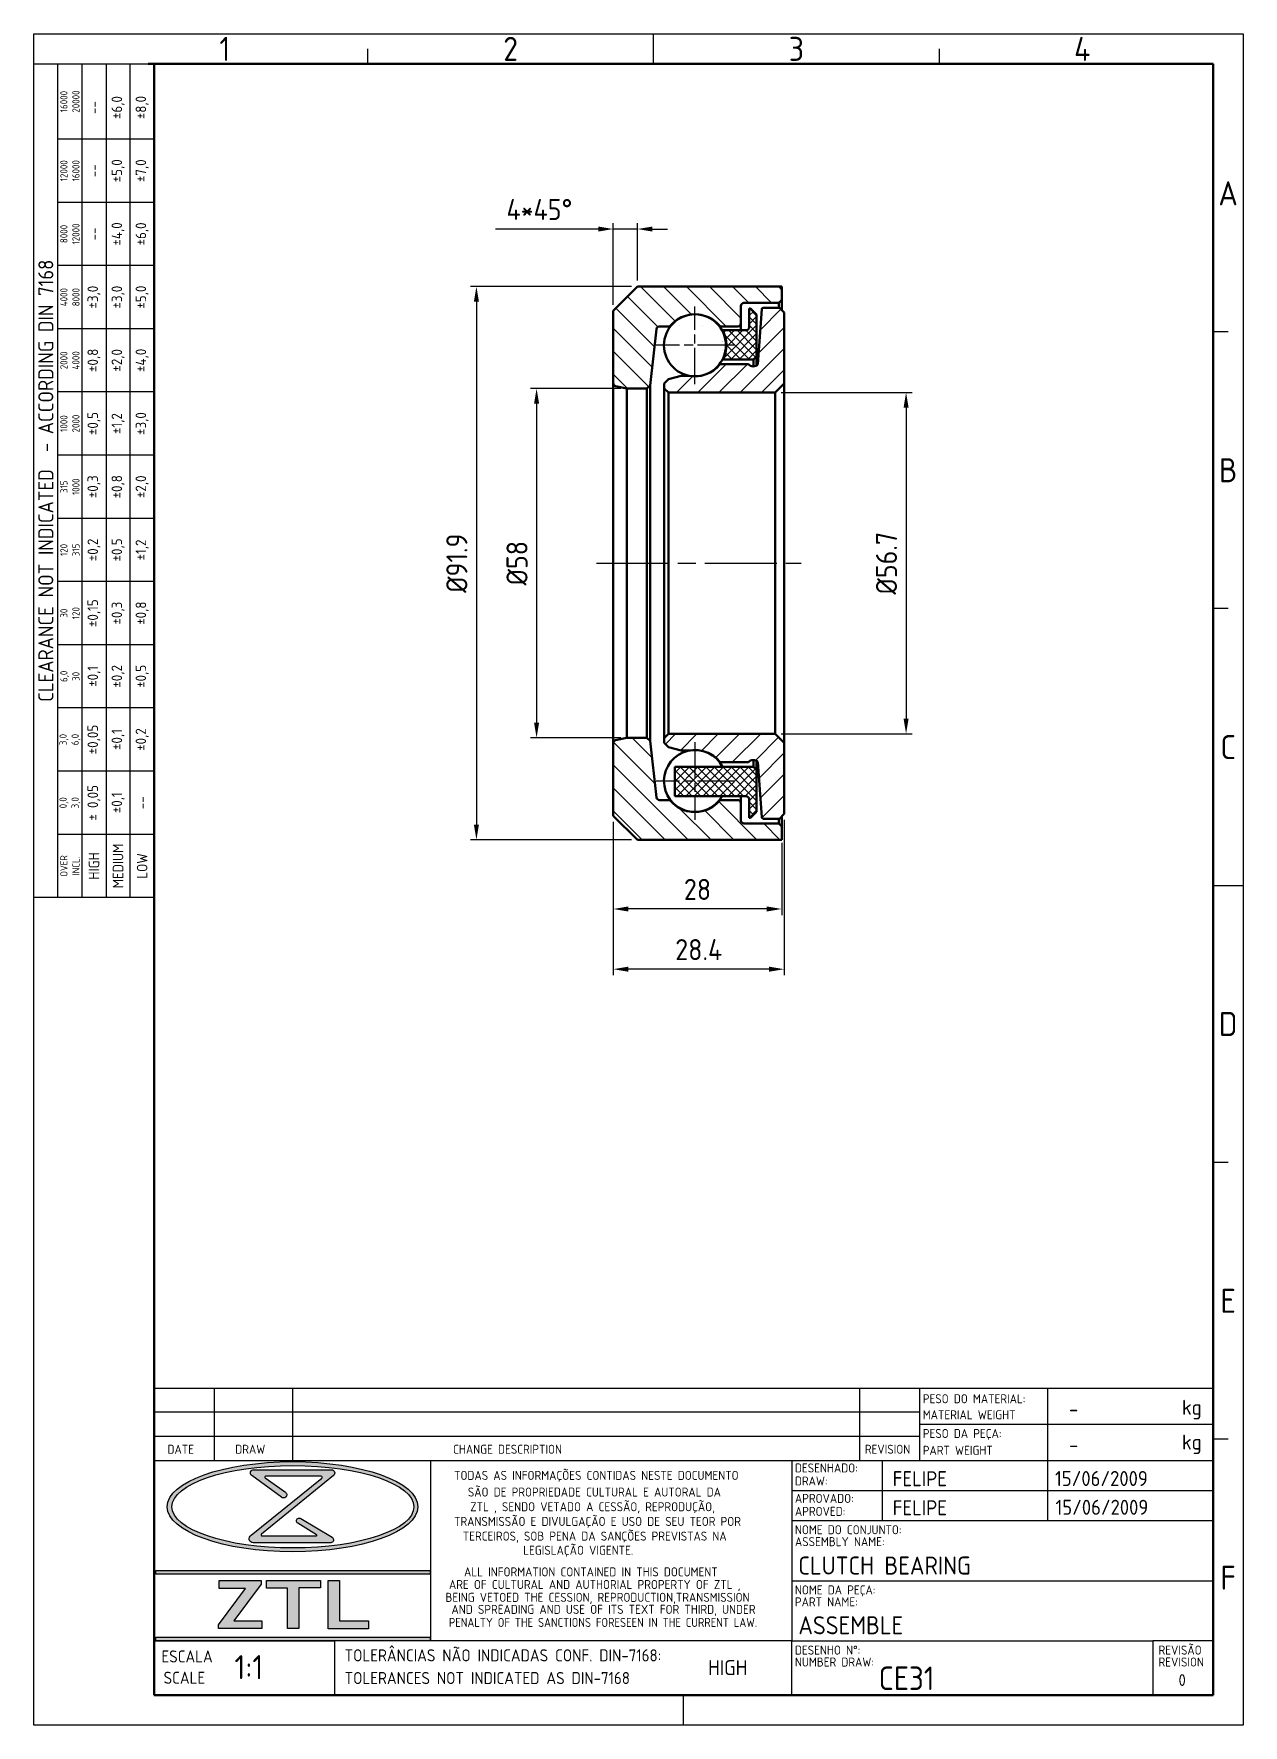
# Model space of a CAD drawing. Extents: x 0 to 201, y 0 to 281.
import ezdxf
from ezdxf.enums import TextEntityAlignment as Align

# ---------------------------------------------------------------- set-up
doc = ezdxf.new("R2010")
doc.units = 0
for name, pattern in [('AM_ISO02W050', [7.5, 6, -1.5]), ('AM_ISO08W050', [18, 12, -1.5, 3, -1.5]), ('AM_ISO08W050x2', [9, 6, -0.75, 1.5, -0.75])]:
    doc.linetypes.add(name, pattern=pattern)
doc.layers.get('Defpoints').update_dxf_attribs({"linetype": 'CONTINUOUS'})
for name, color, linetype, lineweight in [('AM_0', 7, 'CONTINUOUS', 50), ('AM_3', 6, 'AM_ISO02W050', 25), ('AM_5', 3, 'CONTINUOUS', 25), ('AM_7', 4, 'AM_ISO08W050', 25), ('AM_8', 1, 'CONTINUOUS', 25), ('AM_BOR', 7, 'CONTINUOUS', 50)]:
    doc.layers.add(name, color=color, linetype=linetype, lineweight=lineweight)
doc.styles.add('ACISOTS', font='isocp.shx', dxfattribs={"height": 1})
doc.styles.get("Standard").update_dxf_attribs({"font": 'ISOCP.SHX'})
doc.dimstyles.new('AM_ISO', dxfattribs={"dimtxt": 3.5, "dimasz": 2.5, "dimexe": 1, "dimexo": 1, "dimgap": 1.5, "dimtad": 1, "dimdsep": 46, "dimtxsty": 'Standard', "dimcen": 0, "dimclrd": 256, "dimclre": 256, "dimclrt": 2, "dimadec": 0, "dimazin": 2, "dimtp": 0.1, "dimtm": 0.1, "dimtfac": 0.71, "dimtdec": 3, "dimtmove": 0, "dimatfit": 3, "dimfxl": 0, "dimlwd": -1, "dimlwe": -1, "dimarcsym": 0})
pattern_1 = [(45, (0.7092, 19.8427), (-0.7071068, 0.7071068), []), (135, (0.7092, 19.8427), (-0.7071068, -0.7071068), [])]
pattern_2 = [(45, (0.7092, 19.8427), (-1.767767, 1.767767), [])]
pattern_3 = [(135, (0, 0), (-1.909188, -1.909188), [])]

# ---------------------------------------------------------------- blocks, each defined once
blk = doc.blocks.new('A4 ZTL')
at = {"layer": 'AM_0'}
for p, q in [((196, 276), (19, 276)), ((20, 276), (20, 5)), ((196, 5), (196, 276)), ((20, 5), (196, 5))]:
    blk.add_line(p, q, dxfattribs=at)
at = {"layer": 'AM_BOR', "color": 135, "lineweight": 25}
for p, q in [((0, 0), (0, 281)), ((0, 281), (201, 281)), ((55.5, 276), (55.5, 278.5)), ((103, 276), (103, 281)), ((150.5, 276), (150.5, 278.5)), ((201, 281), (201, 0)), ((4, 137.5), (4, 276)), ((8, 276), (8, 137.5)), ((12, 276), (12, 137.5)), ((16, 137.5), (16, 276)), ((20, 263.5), (4, 263.5)), ((20, 253), (4, 253)), ((20, 242.5), (4, 242.5)), ((20, 232), (4, 232)), ((198.5, 231.5), (196, 231.5)), ((20, 221.5), (4, 221.5)), ((20, 211), (4, 211)), ((20, 200.5), (4, 200.5)), ((20, 190), (4, 190)), ((198.5, 185.5), (196, 185.5)), ((20, 179.5), (4, 179.5)), ((20, 169), (4, 169)), ((20, 158.5), (4, 158.5)), ((20, 148), (4, 148)), ((196, 139.5), (201, 139.5)), ((198.5, 93.5), (196, 93.5)), ((198.5, 47.5), (196, 47.5)), ((108, 0), (108, 5)), ((201, 0), (0, 0))]:
    blk.add_line(p, q, dxfattribs=at)
blk.add_lwpolyline([(20, 276), (20, 137.5), (0, 137.5), (0, 276)], close=True, dxfattribs=at)
at = {"layer": 'AM_BOR', "color": 135, "lineweight": 25, "style": 'ACISOTS'}
for s, p in [('1', (31.75, 278.5)), ('2', (79.25, 278.5)), ('3', (126.75, 278.5)), ('4', (174.25, 278.5)), ('A', (198.5, 254.5)), ('B', (198.5, 208.5)), ('C', (198.5, 162.5)), ('D', (198.5, 116.5)), ('E', (198.5, 70.5)), ('F', (198.5, 24.5))]:
    blk.add_text(s, height=4, dxfattribs=at).set_placement(p, align=Align.MIDDLE)
at = {"layer": 'AM_BOR', "color": 135, "lineweight": 25, "attachment_point": 5, "rotation": 90}
for s, insert, char_height, width in [('16000\\P20000', (6, 269.75), 1.2, 12.5), ('±6,0', (14, 268.75), 1.75, 10.5), ('±8,0', (18, 268.75), 1.75, 10.5), ('--', (10, 268.75), 1.75, 10.5), ('12000\\P16000', (6, 258.25), 1.2, 10.5), ('--', (10, 258.25), 1.75, 10.5), ('±5,0', (14, 258.25), 1.75, 10.5), ('±7,0', (18, 258.25), 1.75, 10.5), ('8000\\P12000', (6, 247.75), 1.2, 10.5), ('--', (10, 247.75), 1.75, 10.5), ('±4,0', (14, 247.75), 1.75, 10.5), ('±6,0', (18, 247.75), 1.75, 10.5), ('{\\Fisocp.shx|c0;CLEARANCE NOT INDICATED  - ACCORDING DIN 7168}', (2, 206.75), 2.5, 138.5), ('±3,0', (10, 237.25), 1.75, 10.5), ('±3,0', (14, 237.25), 1.75, 10.5), ('±5,0', (18, 237.25), 1.75, 10.5), ('4000\\P8000', (6, 237.25), 1.2, 10.5), ('2000\\P4000', (6, 226.75), 1.2, 10.5), ('±0,8', (10, 226.75), 1.75, 10.5), ('±2,0', (14, 226.75), 1.75, 10.5), ('±4,0', (18, 226.75), 1.75, 10.5), ('1000\\P2000', (6, 216.25), 1.2, 10.5), ('±0,5', (10, 216.25), 1.75, 10.5), ('±1,2', (14, 216.25), 1.75, 10.5), ('±3,0', (18, 216.25), 1.75, 10.5), ('315\\P1000', (6, 205.75), 1.2, 10.5), ('±0,3', (10, 205.75), 1.75, 10.5), ('±0,8', (14, 205.75), 1.75, 10.5), ('±2,0', (18, 205.75), 1.75, 10.5), ('±0,2', (10, 195.25), 1.75, 10.5), ('±0,5', (14, 195.25), 1.75, 10.5), ('±1,2', (18, 195.25), 1.75, 10.5), ('120\\P315', (6, 195.25), 1.2, 10.5), ('30\\P120', (6, 184.75), 1.2, 10.5), ('±0,15', (10, 184.75), 1.75, 10.5), ('±0,3', (14, 184.75), 1.75, 10.5), ('±0,8', (18, 184.75), 1.75, 10.5), ('6,0\\P30', (6, 174.25), 1.2, 10.5), ('±0,1', (10, 174.25), 1.75, 10.5), ('±0,2', (14, 174.25), 1.75, 10.5), ('±0,5', (18, 174.25), 1.75, 10.5), ('±0,05', (10, 163.75), 1.75, 10.5), ('3,0\\P6,0', (6, 163.75), 1.2, 10.5), ('±0,1', (14, 163.75), 1.75, 10.5), ('±0,2', (18, 163.75), 1.75, 10.5), ('± 0,05', (10, 153.25), 1.75, 10.5), ('\\pt4.79529;±0,1', (14, 153.25), 1.75, 10.5), ('0,0\\P3,0', (6, 153.25), 1.2, 10.5), ('--', (18, 153.25), 1.75, 10.5), ('MEDIUM', (14, 142.75), 1.75, 10.5), ('{\\Fisocp.shx|c0;OVER\\PINCL.}', (6, 142.75), 1.2, 10.5), ('HIGH', (10, 142.75), 1.75, 10.5), ('LOW', (18, 142.75), 1.75, 10.5)]:
    blk.add_mtext(s, dxfattribs=dict(at, insert=insert, char_height=char_height, width=width))
blk = doc.blocks.new('LEGENDAZTL-1')
at = {"layer": 'AM_8'}
h = blk.add_hatch(color=135, dxfattribs=at)
edge = h.paths.add_edge_path()
edge.add_ellipse((23.01, 31.29), major_axis=(20.82, 0), ratio=0.359907, start_angle=191.4592, end_angle=452.8175)
edge.add_ellipse((23.01, 31.29), major_axis=(20.82, 0), ratio=0.359907, start_angle=92.8175, end_angle=191.4592)
edge = h.paths.add_edge_path(flags=16)
edge.add_ellipse((23.07, 31.29), major_axis=(20.11, 0), ratio=0.340664, start_angle=93.067, end_angle=371.4592)
edge.add_ellipse((23.07, 31.29), major_axis=(20.11, 0), ratio=0.340664, start_angle=11.4592, end_angle=93.067)
h = blk.add_hatch(color=135, dxfattribs=at)
edge = h.paths.add_edge_path()
edge.add_line((27.86, 36.04), (16.14, 26.55))
edge.add_arc((16.46, 25.96), 0.662, 118.1409, 270)
edge.add_line((16.46, 25.3), (29.34, 25.3))
edge.add_arc((29.33, 25.79), 0.488, 271.9685, 418.9108)
edge.add_line((29.58, 26.21), (24.36, 29.35))
edge.add_arc((24.11, 28.95), 0.475, 58.6682, 238.8052)
edge.add_line((23.87, 28.54), (26.98, 26.65))
edge.add_arc((26.92, 26.56), 0.12, -90, 54.6545, ccw=False)
edge.add_line((26.92, 26.44), (17.93, 26.44))
edge.add_arc((17.96, 26.6), 0.167, 129.2364, 260.8226, ccw=False)
edge.add_line((17.86, 26.73), (29.79, 36.47))
edge.add_arc((29.47, 36.9), 0.529, 306.0702, 450)
edge.add_line((29.47, 37.43), (16.54, 37.43))
edge.add_arc((16.52, 36.92), 0.513, 87.7272, 233.7471)
edge.add_line((16.21, 36.5), (21.18, 32.86))
edge.add_arc((21.5, 33.28), 0.527, 232.4714, 414.7334)
edge.add_line((21.81, 33.71), (18.46, 36.07))
edge.add_arc((18.53, 36.2), 0.144, 90, 242.5235, ccw=False)
edge.add_line((18.53, 36.35), (27.78, 36.35))
edge.add_arc((27.75, 36.17), 0.176, -50.9964, 80.7655, ccw=False)
for points in [[(0.28, 20.1), (45.87, 20.1), (45.87, 20.7), (0.28, 20.7)], [(10.71, 11.65), (10.71, 11.05), (17.9, 11.05), (17.9, 12.32), (13.24, 12.32), (17.77, 18.44), (17.77, 19.04), (10.78, 19.04), (10.78, 17.71), (15.21, 17.71)], [(18.7, 17.78), (22.17, 17.78), (22.17, 11.05), (24.07, 11.05), (24.07, 17.84), (27.63, 17.84), (27.63, 19.04), (18.7, 19.04)], [(35.62, 11.02), (35.62, 12.32), (30.79, 12.32), (30.79, 19.04), (28.93, 19.04), (28.93, 11.02)], [(45.87, 9.6), (0.28, 9.6), (0.28, 9), (45.87, 9)]]:
    blk.add_hatch(color=135, dxfattribs=at).paths.add_polyline_path(points)
at = {"layer": 'AM_8', "color": 135}
for p, q in [((0, 51), (176, 51)), ((0, 51), (0, 0)), ((10, 51), (10, 39)), ((23, 51), (23, 39)), ((117.25, 51), (117.25, 39)), ((127.25, 39), (127.25, 51)), ((148.5, 51), (148.5, 45)), ((176, 0), (176, 51)), ((127.25, 47), (0, 47)), ((127.25, 45), (176, 45)), ((148.5, 45), (148.5, 39)), ((0, 43), (127.25, 43)), ((0, 39), (106, 39)), ((16.54, 37.43), (29.47, 37.43)), ((45.93, 39), (45.93, 9)), ((106, 39), (106, 20)), ((106, 39), (176, 39)), ((121, 39), (121, 29)), ((148.5, 39), (148.5, 29)), ((106, 34), (176, 34)), ((106, 29), (176, 29)), ((0.28, 20.1), (0.28, 20.7)), ((0.28, 20.7), (45.87, 20.7)), ((45.87, 20.1), (0.28, 20.1)), ((45.87, 20.7), (45.87, 20.1)), ((106, 20), (106, 9)), ((10.71, 11.65), (15.21, 17.71)), ((10.78, 17.71), (10.78, 19.04)), ((10.78, 19.04), (17.77, 19.04)), ((15.21, 17.71), (10.78, 17.71)), ((17.77, 18.44), (13.24, 12.32)), ((17.77, 19.04), (17.77, 18.44)), ((18.7, 17.78), (18.7, 19.04)), ((18.7, 19.04), (27.63, 19.04)), ((22.17, 17.78), (18.7, 17.78)), ((22.17, 11.05), (22.17, 17.78)), ((24.07, 17.84), (24.07, 11.05)), ((27.63, 17.84), (24.07, 17.84)), ((27.63, 19.04), (27.63, 17.84)), ((28.93, 11.02), (28.93, 19.04)), ((28.93, 19.04), (30.79, 19.04)), ((30.79, 19.04), (30.79, 12.32)), ((106, 19), (176, 19)), ((10.71, 11.05), (10.71, 11.65)), ((13.24, 12.32), (17.9, 12.32)), ((17.9, 12.32), (17.9, 11.05)), ((30.79, 12.32), (35.62, 12.32)), ((35.62, 12.32), (35.62, 11.02)), ((0, 9), (30, 9)), ((106, 9), (0, 9)), ((0.28, 9.6), (45.87, 9.6)), ((0.28, 9), (0.28, 9.6)), ((45.87, 9), (0.28, 9)), ((17.9, 11.05), (10.71, 11.05)), ((24.07, 11.05), (22.17, 11.05)), ((35.62, 11.02), (28.93, 11.02)), ((30, 9), (30, 0)), ((45.87, 9.6), (45.87, 9)), ((106, 0), (106, 9)), ((106, 9), (166, 9)), ((176, 9), (166, 9)), ((166, 9), (166, 0)), ((0, 0), (176, 0))]:
    blk.add_line(p, q, dxfattribs=at)
blk.add_lwpolyline([(16.54, 37.43), (29.47, 37.43, -0.726075), (29.79, 36.47), (17.86, 26.73, 0.646844), (17.93, 26.44), (26.92, 26.44, 0.730915), (26.98, 26.65), (23.87, 28.54, -1.001197), (24.36, 29.35), (29.58, 26.21, -0.746343), (29.34, 25.3), (16.46, 25.3, -0.780296), (16.14, 26.55), (27.86, 36.04, 0.647932), (27.78, 36.35), (18.53, 36.35, 0.78497), (18.46, 36.07), (21.81, 33.71, -1.019937), (21.18, 32.86), (16.21, 36.5, -0.740095), (16.54, 37.43, -0.257794)], format="xyb", dxfattribs=at)
for centre, major_axis, ratio in [((23.01, 31.29), (-20.82, 0), 0.359907), ((23.07, 31.29), (-20.11, 0), 0.340664)]:
    blk.add_ellipse(centre, major_axis=major_axis, ratio=ratio, dxfattribs=at)
for s, height, p in [('PESO DO MATERIAL:', 1.5, (127.75, 48.48)), ('kg', 2.5, (170.83, 46.56)), ('MATERIAL WEIGHT', 1.5, (127.75, 45.82)), ('PESO DA PEÇA:', 1.5, (127.75, 42.71)), ('kg', 2.5, (170.83, 40.79)), ('DATE', 1.5, (2.22, 40.09)), ('DRAW', 1.5, (13.48, 40.09)), ('CHANGE DESCRIPTION', 1.5, (49.68, 40.09)), ('REVISION', 1.5, (118.12, 40.09)), ('PART WEIGHT', 1.5, (127.75, 39.91)), ('TODAS AS INFORMAÇÕES CONTIDAS NESTE DOCUMENTO', 1.5, (49.85, 35.75)), ('DESENHADO:', 1.5, (106.5, 36.98)), ('SÃO DE PROPRIEDADE CULTURAL E AUTORAL DA', 1.5, (52.14, 32.98)), ('DRAW:', 1.5, (106.5, 34.82)), ('ZTL , SENDO VETADO A CESSÃO, REPRODUÇÃO,', 1.5, (52.53, 30.54)), ('APROVADO:', 1.5, (106.5, 31.93)), ('APROVED:', 1.5, (106.5, 29.77)), ('TRANSMISSÃO E DIVULGAÇÃO E USO DE SEU TEOR POR', 1.5, (49.85, 28.1)), ('NOME DO CONJUNTO:', 1.5, (106.5, 26.72)), ('TERCEIROS, SOB PENA DA SANÇÕES PREVISTAS NA', 1.5, (51.3, 25.66)), ('ASSEMBLY NAME:', 1.5, (106.5, 24.74)), ('LEGISLAÇÃO VIGENTE.', 1.5, (61.33, 23.31)), ('ALL INFORMATION CONTAINED IN THIS DOCUMENT', 1.5, (51.5, 19.72)), ('BEING VETOED THE CESSION, REPRODUCTION,TRANSMISSION', 1.5, (48.41, 15.49)), ('ARE OF CULTURAL AND AUTHORIAL PROPERTY OF ZTL ,', 1.5, (49, 17.62)), ('NOME DA PEÇA:', 1.5, (106.5, 16.72)), ('AND SPREADING AND USE OF ITS TEXT FOR THIRD, UNDER', 1.5, (49.42, 13.49)), ('PART NAME:', 1.5, (106.5, 14.74)), ('REVISÃO', 1.5, (166.93, 6.72)), ('ESCALA', 2, (1.21, 5.42)), ('TOLERÂNCIAS NÃO INDICADAS CONF. DIN-7168:', 2, (31.66, 5.6)), ('DESENHO N%%d:', 1.5, (106.5, 6.72)), ('NUMBER DRAW:', 1.5, (106.5, 4.74)), ('REVISION', 1.5, (166.93, 4.74)), ('SCALE', 2, (1.57, 1.88)), ('TOLERANCES NOT INDICATED AS DIN-7168', 2, (31.66, 1.83))]:
    blk.add_text(s, height=height, dxfattribs=at).set_placement(p)
at = {"layer": 'AM_8', "color": 135, "width": 0.95}
blk.add_text('PENALTY OF THE SANCTIONS FORESEEN IN THE CURRENT LAW.', height=1.5, dxfattribs=at).set_placement((48.99, 11.32))
at = {"layer": 'AM_8', "color": 135}
for tag, p in [('PESO1', (152.06, 47.53)), ('PESO', (152.06, 41.58))]:
    blk.add_attdef(tag, text='', height=2.5, dxfattribs=at).set_placement(p, align=Align.MIDDLE_LEFT)
for tag, p, height in [('DESN.', (122.75, 34.7), 2.5), ('DATADES', (149.73, 34.73), 2.5), ('APROV', (122.75, 29.87), 2.5), ('DATAAPROV', (149.81, 29.95), 2.5), ('CONJUNTO', (107.07, 20.02), 3), ('PEÇA', (107.07, 10.1), 3), ('NºDESENHO', (120.41, 0.84), 3.91)]:
    blk.add_attdef(tag, p, '', height=height, dxfattribs=at)
at = {"layer": 'AM_8', "color": 135, "style": 'ACISOTS'}
for tag, p, height in [('GEN-TITLE-SCA{12.7}', (13.36, 2.64), 4), ('GEN-TITLE-DWG{30.6}', (92.5, -2.65), 2)]:
    blk.add_attdef(tag, p, '', height=height, dxfattribs=at)
at = {"layer": 'AM_8', "color": 135}
for tag, height, p in [('TOL.N.IND', 2.5, (95.33, 4.56)), ('REV.', 1.96, (170.86, 2.49))]:
    blk.add_attdef(tag, text='', height=height, dxfattribs=at).set_placement(p, align=Align.MIDDLE_CENTER)
blk = doc.blocks.new('*D33')
at = {"layer": 'AM_5'}
for p, q in [((124.21, 221.4), (145.97, 221.4)), ((144.97, 218.9), (144.97, 167.2)), ((124.21, 164.7), (145.97, 164.7))]:
    blk.add_line(p, q, dxfattribs=at)
for points in [[(144.56, 218.9), (145.39, 218.9), (144.97, 221.4)], [(144.56, 167.2), (145.39, 167.2), (144.97, 164.7)]]:
    blk.add_solid(points, dxfattribs=at)
at = {"layer": 'Defpoints', "color": 0}
for p in [(123.21, 221.4), (123.21, 164.7), (144.97, 164.7)]:
    blk.add_point(p, dxfattribs=at)
at = {"layer": 'AM_5', "color": 2, "insert": (141.72, 193.05), "char_height": 3.5, "attachment_point": 5, "rotation": 90}
blk.add_mtext('%%c56.7', dxfattribs=at)
blk = doc.blocks.new('*D34')
at = {"layer": 'AM_5'}
for p, q in [((97.56, 222.05), (82.56, 222.05)), ((83.56, 219.55), (83.56, 166.55)), ((97.56, 164.05), (82.56, 164.05))]:
    blk.add_line(p, q, dxfattribs=at)
for points in [[(83.14, 219.55), (83.98, 219.55), (83.56, 222.05)], [(83.14, 166.55), (83.98, 166.55), (83.56, 164.05)]]:
    blk.add_solid(points, dxfattribs=at)
at = {"layer": 'Defpoints', "color": 0}
for p in [(98.56, 222.05), (83.56, 164.05), (98.56, 164.05)]:
    blk.add_point(p, dxfattribs=at)
at = {"layer": 'AM_5', "color": 2, "insert": (80.31, 193.05), "char_height": 3.5, "attachment_point": 5, "rotation": 90}
blk.add_mtext('%%c58', dxfattribs=at)
blk = doc.blocks.new('*D35')
at = {"layer": 'AM_5'}
for p, q in [((99.31, 239), (72.56, 239)), ((73.56, 236.5), (73.56, 149.6)), ((99.31, 147.1), (72.56, 147.1))]:
    blk.add_line(p, q, dxfattribs=at)
for points in [[(73.14, 236.5), (73.98, 236.5), (73.56, 239)], [(73.14, 149.6), (73.98, 149.6), (73.56, 147.1)]]:
    blk.add_solid(points, dxfattribs=at)
at = {"layer": 'Defpoints', "color": 0}
for p in [(100.31, 239), (73.56, 147.1), (100.31, 147.1)]:
    blk.add_point(p, dxfattribs=at)
at = {"layer": 'AM_5', "color": 2, "insert": (70.31, 193.05), "char_height": 3.5, "attachment_point": 5, "rotation": 90}
blk.add_mtext('%%c91.9', dxfattribs=at)
blk = doc.blocks.new('*D36')
at = {"layer": 'AM_5'}
for p, q in [((96.31, 150.1), (96.31, 134.6)), ((124.31, 146.6), (124.31, 134.6)), ((121.81, 135.6), (98.81, 135.6))]:
    blk.add_line(p, q, dxfattribs=at)
for points in [[(98.81, 136.02), (98.81, 135.18), (96.31, 135.6)], [(121.81, 136.02), (121.81, 135.18), (124.31, 135.6)]]:
    blk.add_solid(points, dxfattribs=at)
at = {"layer": 'Defpoints', "color": 0}
for p in [(96.31, 151.1), (124.31, 147.6), (96.31, 135.6)]:
    blk.add_point(p, dxfattribs=at)
at = {"layer": 'AM_5', "color": 2, "insert": (110.31, 138.85), "char_height": 3.5, "attachment_point": 5}
blk.add_mtext('28', dxfattribs=at)
blk = doc.blocks.new('*D37')
at = {"layer": 'AM_5'}
for p, q in [((96.31, 150.1), (96.31, 124.6)), ((124.71, 150.4), (124.71, 124.6)), ((122.21, 125.6), (98.81, 125.6))]:
    blk.add_line(p, q, dxfattribs=at)
for points in [[(98.81, 126.02), (98.81, 125.18), (96.31, 125.6)], [(122.21, 126.02), (122.21, 125.18), (124.71, 125.6)]]:
    blk.add_solid(points, dxfattribs=at)
at = {"layer": 'Defpoints', "color": 0}
for p in [(96.31, 151.1), (124.71, 151.4), (96.31, 125.6)]:
    blk.add_point(p, dxfattribs=at)
at = {"layer": 'AM_5', "color": 2, "insert": (110.51, 128.85), "char_height": 3.5, "attachment_point": 5}
blk.add_mtext('28.4', dxfattribs=at)
blk = doc.blocks.new('*D38')
at = {"layer": 'AM_5'}
for p, q in [((93.81, 248.57), (76.76, 248.57)), ((96.31, 236), (96.31, 249.57)), ((100.31, 248.57), (96.31, 248.57)), ((100.31, 240), (100.31, 249.57)), ((102.81, 248.57), (105.31, 248.57))]:
    blk.add_line(p, q, dxfattribs=at)
for points in [[(93.81, 248.98), (93.81, 248.15), (96.31, 248.57)], [(102.81, 248.98), (102.81, 248.15), (100.31, 248.57)]]:
    blk.add_solid(points, dxfattribs=at)
at = {"layer": 'Defpoints', "color": 0}
for p in [(96.31, 248.57), (100.31, 239), (96.31, 235)]:
    blk.add_point(p, dxfattribs=at)
at = {"layer": 'AM_5', "color": 2, "insert": (84.03, 251.82), "char_height": 3.5, "attachment_point": 5}
blk.add_mtext('4{{}}*45%%d', dxfattribs=at)

msp = doc.modelspace()

# ---------------------------------------------------------------- hatches: boundary and pattern name
at = {"layer": 'AM_3'}
h = msp.add_hatch(dxfattribs=at)
h.set_pattern_fill('ANSI31', color=256, scale=15, style=0)
h.paths.add_polyline_path([(78.278, 102.972), (76.724, 102.972), (76.724, 95.972), (83.474, 95.972), (83.474, 99.972, -0.2679492)])
h.paths.add_polyline_path([(83.474, 63.972), (76.724, 63.972), (76.724, 56.972), (78.278, 56.972, -0.2679492), (83.474, 59.972)])
h = msp.add_hatch(dxfattribs=at)
h.set_pattern_fill('ANSI31', color=256, scale=15, style=0)
h.paths.add_polyline_path([(86.474, 95.972), (90.224, 99.722), (90.224, 102.972), (88.671, 102.972, -0.2679492), (83.474, 99.972), (83.474, 95.972)])
h.paths.add_polyline_path([(90.224, 56.972), (90.224, 60.222), (86.474, 63.972), (83.474, 63.972), (83.474, 59.972, -0.2679492), (88.671, 56.972)])
at = {"layer": 'AM_8'}
h = msp.add_hatch(dxfattribs=at)
h.set_pattern_fill('_U', color=256, scale=2.7, angle=135, style=0, pattern_type=0)
h.set_pattern_definition(pattern_3)
edge = h.paths.add_edge_path()
edge.add_arc((96.81, 222.952), 0.5, 180, 257.47119)
edge.add_line((96.701, 222.464), (98.56, 222.051))
edge.add_line((98.56, 222.051), (101.91, 222.051))
edge.add_line((101.91, 222.051), (102.465, 222.548))
edge.add_line((102.465, 222.548), (103.51, 231.956))
edge.add_arc((104.007, 231.901), 0.5, 90, 173.65981, ccw=False)
edge.add_line((104.007, 232.401), (105.584, 232.401))
edge.add_arc((105.584, 232.651), 0.25, 270, 319.87517)
edge.add_arc((109.885, 229.026), 5.375, 40.12483, 139.87517, ccw=False)
edge.add_arc((114.186, 232.651), 0.25, 220.12483, 270)
edge.add_line((114.186, 232.401), (117.01, 232.401))
edge.add_arc((117.01, 232.901), 0.5, 270, 360)
edge.add_line((117.51, 232.901), (117.51, 235.801))
edge.add_arc((118.01, 235.801), 0.5, 90, 180, ccw=False)
edge.add_line((118.01, 236.301), (123.81, 236.301))
edge.add_line((123.81, 236.301), (124.31, 236.801))
edge.add_line((124.31, 236.801), (124.31, 239.001))
edge.add_line((124.31, 239.001), (100.31, 239.001))
edge.add_line((100.31, 239.001), (96.31, 235.001))
edge.add_line((96.31, 235.001), (96.31, 222.952))
h = msp.add_hatch(dxfattribs=at)
h.set_pattern_fill('_U', color=256, scale=2.5, angle=45, style=0, pattern_type=0)
h.set_pattern_definition(pattern_2)
edge = h.paths.add_edge_path()
edge.add_line((124.71, 222.901), (124.71, 234.701))
edge.add_line((124.71, 234.701), (123.91, 235.501))
edge.add_line((123.91, 235.501), (121.243, 235.501))
edge.add_arc((121.243, 235.251), 0.25, 90, 176.03384)
edge.add_line((120.994, 235.269), (120.36, 226.126))
edge.add_arc((119.575, 226.76), 1.009, 218.93173, 321.06827, ccw=False)
edge.add_line((118.79, 226.126), (114.209, 226.126))
edge.add_arc((114.209, 225.876), 0.25, 90, 140.19653)
edge.add_arc((109.885, 229.479), 5.378, 260.41586, 320.19653, ccw=False)
edge.add_line((108.99, 224.176), (107.59, 224.176))
edge.add_line((107.59, 224.176), (105.49, 223.601))
edge.add_line((105.49, 223.601), (104.79, 222.901))
edge.add_line((104.79, 222.901), (104.79, 222.101))
edge.add_line((104.79, 222.101), (105.49, 221.401))
edge.add_line((105.49, 221.401), (123.21, 221.401))
edge.add_line((123.21, 221.401), (124.71, 222.901))
h = msp.add_hatch(dxfattribs=at)
h.set_pattern_fill('_U', color=256, angle=45, style=0, double=1, pattern_type=0)
h.set_pattern_definition(pattern_1)
edge = h.paths.add_edge_path()
edge.add_line((114.555, 226.901), (119.635, 226.901))
edge.add_line((119.635, 226.901), (120.135, 227.401))
edge.add_line((120.135, 227.401), (120.135, 234.351))
edge.add_line((120.135, 234.351), (119.135, 235.351))
edge.add_line((119.135, 235.351), (118.885, 235.351))
edge.add_line((118.885, 235.351), (118.885, 232.251))
edge.add_arc((118.385, 232.251), 0.5, -90, 0, ccw=False)
edge.add_line((118.385, 231.751), (114.477, 231.751))
edge.add_arc((109.885, 229.251), 5.228, -26.71022, 28.56739, ccw=False)
h = msp.add_hatch(dxfattribs=at)
h.set_pattern_fill('_U', color=256, scale=2.7, angle=135, style=0, pattern_type=0)
h.set_pattern_definition(pattern_3)
edge = h.paths.add_edge_path()
edge.add_line((101.91, 164.051), (98.56, 164.051))
edge.add_line((98.56, 164.051), (96.701, 163.638))
edge.add_arc((96.81, 163.15), 0.5, 102.52881, 180)
edge.add_line((96.31, 163.15), (96.31, 151.101))
edge.add_line((96.31, 151.101), (100.31, 147.101))
edge.add_line((100.31, 147.101), (124.31, 147.101))
edge.add_line((124.31, 147.101), (124.31, 149.301))
edge.add_line((124.31, 149.301), (123.81, 149.801))
edge.add_line((123.81, 149.801), (118.01, 149.801))
edge.add_arc((118.01, 150.301), 0.5, 180, 270, ccw=False)
edge.add_line((117.51, 150.301), (117.51, 153.201))
edge.add_arc((117.01, 153.201), 0.5, 0, 90)
edge.add_line((117.01, 153.701), (114.186, 153.701))
edge.add_arc((114.186, 153.451), 0.25, 90, 139.87517)
edge.add_arc((109.885, 157.076), 5.375, 220.12483, 319.87517, ccw=False)
edge.add_arc((105.584, 153.451), 0.25, 40.12483, 90)
edge.add_line((105.584, 153.701), (104.007, 153.701))
edge.add_arc((104.007, 154.201), 0.5, 186.34019, 270, ccw=False)
edge.add_line((103.51, 154.146), (102.465, 163.554))
edge.add_line((102.465, 163.554), (101.91, 164.051))
h = msp.add_hatch(dxfattribs=at)
h.set_pattern_fill('_U', color=256, scale=2.5, angle=45, style=0, pattern_type=0)
h.set_pattern_definition(pattern_2)
edge = h.paths.add_edge_path()
edge.add_line((120.36, 159.976), (120.994, 150.834))
edge.add_arc((121.243, 150.851), 0.25, 183.96616, 270)
edge.add_line((121.243, 150.601), (123.91, 150.601))
edge.add_line((123.91, 150.601), (124.71, 151.401))
edge.add_line((124.71, 151.401), (124.71, 163.201))
edge.add_line((124.71, 163.201), (123.21, 164.701))
edge.add_line((123.21, 164.701), (105.49, 164.701))
edge.add_line((105.49, 164.701), (104.79, 164.001))
edge.add_line((104.79, 164.001), (104.79, 163.201))
edge.add_line((104.79, 163.201), (105.49, 162.501))
edge.add_line((105.49, 162.501), (107.59, 161.926))
edge.add_line((107.59, 161.926), (108.99, 161.926))
edge.add_arc((109.885, 156.624), 5.378, 39.80347, 99.58414, ccw=False)
edge.add_arc((114.209, 160.226), 0.25, 219.80347, 270)
edge.add_line((114.209, 159.976), (118.79, 159.976))
edge.add_arc((119.575, 159.342), 1.009, 38.93173, 141.06827, ccw=False)
h = msp.add_hatch(dxfattribs=at)
h.set_pattern_fill('_U', color=256, angle=45, style=0, double=1, pattern_type=0)
h.set_pattern_definition(pattern_1)
edge = h.paths.add_edge_path()
edge.add_line((106.535, 154.351), (114.388, 154.351))
edge.add_line((114.388, 154.351), (117.51, 154.351))
edge.add_line((117.51, 154.351), (118.385, 154.351))
edge.add_arc((118.385, 153.851), 0.5, 0, 90, ccw=False)
edge.add_line((118.885, 153.851), (118.885, 150.751))
edge.add_line((118.885, 150.751), (119.135, 150.751))
edge.add_line((119.135, 150.751), (120.135, 151.751))
edge.add_line((120.135, 151.751), (120.135, 158.701))
edge.add_line((120.135, 158.701), (119.635, 159.201))
edge.add_line((119.635, 159.201), (106.535, 159.201))
edge.add_line((106.535, 159.201), (106.535, 154.351))

# ---------------------------------------------------------------- linework, layer by layer
at = {"layer": 'AM_0'}
for p, q in [((100.31, 239.001), (96.31, 235.001)), ((124.31, 239.001), (100.31, 239.001)), ((124.31, 236.801), (124.31, 239.001)), ((118.01, 236.301), (123.81, 236.301)), ((123.81, 236.301), (124.31, 236.801)), ((123.81, 236.301), (123.81, 235.501)), ((124.31, 236.801), (124.31, 235.101)), ((96.31, 235.001), (96.31, 222.952)), ((117.51, 232.901), (117.51, 235.801)), ((118.885, 235.351), (118.885, 232.251)), ((119.135, 235.351), (118.885, 235.351)), ((120.135, 234.351), (119.135, 235.351)), ((120.135, 227.401), (120.135, 234.351)), ((120.36, 226.126), (120.994, 235.269)), ((121.243, 235.501), (123.91, 235.501)), ((124.71, 234.701), (123.91, 235.501)), ((124.71, 234.701), (124.71, 222.901)), ((102.465, 222.548), (103.51, 231.956)), ((104.007, 232.401), (105.584, 232.401)), ((114.186, 232.401), (117.01, 232.401)), ((118.385, 231.751), (114.388, 231.751)), ((117.51, 232.901), (117.51, 231.751)), ((114.209, 226.126), (118.79, 226.126)), ((114.468, 226.901), (119.635, 226.901)), ((120.135, 227.401), (119.635, 226.901)), ((119.635, 226.901), (119.635, 225.753)), ((120.135, 227.401), (120.135, 225.921)), ((96.31, 163.15), (96.31, 222.952)), ((96.701, 222.464), (98.56, 222.051)), ((98.56, 222.051), (101.91, 222.051)), ((98.56, 222.051), (98.56, 164.051)), ((101.91, 222.051), (102.465, 222.548)), ((101.91, 164.051), (101.91, 222.051)), ((102.465, 222.548), (102.465, 163.554)), ((104.79, 222.901), (105.49, 223.601)), ((104.79, 222.901), (104.79, 222.101)), ((104.79, 222.101), (105.49, 221.401)), ((104.79, 222.101), (104.79, 164.001)), ((105.49, 223.601), (107.59, 224.176)), ((107.59, 224.176), (108.99, 224.176)), ((124.71, 222.901), (123.21, 221.401)), ((124.71, 222.901), (123.21, 221.401)), ((124.71, 163.201), (124.71, 222.901)), ((105.49, 221.401), (123.21, 221.401)), ((105.49, 164.701), (105.49, 221.401)), ((123.21, 221.401), (123.21, 164.701)), ((96.31, 151.101), (96.31, 163.15)), ((96.701, 163.638), (98.56, 164.051)), ((98.56, 164.051), (101.91, 164.051)), ((101.91, 164.051), (102.465, 163.554)), ((102.465, 163.554), (103.51, 154.146)), ((104.79, 164.001), (105.49, 164.701)), ((104.79, 163.201), (104.79, 164.001)), ((104.79, 163.201), (105.49, 162.501)), ((105.49, 164.701), (123.21, 164.701)), ((124.71, 163.201), (123.21, 164.701)), ((124.71, 163.201), (123.21, 164.701)), ((124.71, 151.401), (124.71, 163.201)), ((105.49, 162.501), (107.59, 161.926)), ((107.59, 161.926), (108.99, 161.926)), ((119.635, 159.201), (119.635, 160.349)), ((120.135, 158.701), (120.135, 160.181)), ((106.535, 159.201), (119.635, 159.201)), ((106.535, 154.351), (106.535, 159.201)), ((114.209, 159.976), (118.79, 159.976)), ((120.135, 158.701), (119.635, 159.201)), ((120.135, 158.701), (120.135, 151.751)), ((120.36, 159.976), (120.994, 150.834)), ((104.007, 153.701), (105.584, 153.701)), ((118.385, 154.351), (106.535, 154.351)), ((114.186, 153.701), (117.01, 153.701)), ((117.51, 153.201), (117.51, 154.351)), ((117.51, 153.201), (117.51, 150.301)), ((118.885, 150.751), (118.885, 153.851)), ((120.135, 151.751), (119.135, 150.751)), ((100.31, 147.101), (96.31, 151.101)), ((118.01, 149.801), (123.81, 149.801)), ((119.135, 150.751), (118.885, 150.751)), ((121.243, 150.601), (123.91, 150.601)), ((123.81, 149.801), (123.81, 150.601)), ((123.81, 149.801), (124.31, 149.301)), ((124.71, 151.401), (123.91, 150.601)), ((124.31, 149.301), (124.31, 151.001)), ((124.31, 149.301), (124.31, 147.101)), ((124.31, 147.101), (100.31, 147.101))]:
    msp.add_line(p, q, dxfattribs=at)
msp.add_circle((109.885, 229.251), 5.15, dxfattribs=at)
for centre, radius, start, end in [((118.01, 235.801), 0.5, 90, 180), ((109.885, 229.026), 5.375, 40.12483, 139.87517), ((121.243, 235.251), 0.25, 90, 176.03384), ((104.007, 231.901), 0.5, 90, 173.65981), ((105.584, 232.651), 0.25, 270, 319.87517), ((114.186, 232.651), 0.25, 220.12483, 270), ((109.885, 229.251), 5.228, 333.28978, 28.56739), ((117.01, 232.901), 0.5, 270, 0), ((118.385, 232.251), 0.5, 270, 0), ((109.885, 229.479), 5.378, 260.41586, 320.19653), ((114.209, 225.876), 0.25, 90, 140.19653), ((119.575, 226.76), 1.009, 218.93173, 321.06827), ((96.81, 222.952), 0.5, 180, 257.47119), ((96.81, 163.15), 0.5, 102.52881, 180), ((109.885, 156.851), 5.15, 27.14855, 330.95814), ((109.885, 156.624), 5.378, 39.80347, 99.58414), ((119.575, 159.342), 1.009, 38.93173, 141.06827), ((114.209, 160.226), 0.25, 219.80347, 270), ((104.007, 154.201), 0.5, 186.34019, 270), ((105.584, 153.451), 0.25, 40.12483, 90), ((109.885, 157.076), 5.375, 220.12483, 319.87517), ((114.186, 153.451), 0.25, 90, 139.87517), ((117.01, 153.201), 0.5, 360, 90), ((118.385, 153.851), 0.5, 0, 90), ((118.01, 150.301), 0.5, 180, 270), ((121.243, 150.851), 0.25, 183.96616, 270)]:
    msp.add_arc(centre, radius, start, end, dxfattribs=at)
at = {"layer": 'AM_7', "linetype": 'AM_ISO08W050x2'}
for p, q in [((109.885, 222.804), (109.885, 235.699)), ((116.333, 229.251), (103.438, 229.251)), ((109.885, 163.299), (109.885, 150.404)), ((116.333, 156.851), (103.438, 156.851))]:
    msp.add_line(p, q, dxfattribs=at)
at = {"layer": 'AM_7'}
msp.add_line((93.51, 193.051), (127.51, 193.051), dxfattribs=at)

# ---------------------------------------------------------------- block references
at = {"layer": 'AM_0', "lineweight": 0}
msp.add_blockref('A4 ZTL', (0, 0), dxfattribs=at)
msp.add_blockref('LEGENDAZTL-1', (20, 5), dxfattribs=at).add_auto_attribs({'GEN-TITLE-SCA{12.7}': '1:1', 'DATAAPROV': '15/06/2009', 'DATADES': '15/06/2009', 'APROV': 'FELIPE', 'PESO1': '-', 'PEÇA': 'ASSEMBLE', 'CONJUNTO': 'CLUTCH BEARING', 'NºDESENHO': 'CE31', 'REV.': '0', 'TOL.N.IND': 'HIGH', 'DESN.': 'FELIPE', 'PESO': '-'})

# ---------------------------------------------------------------- dimensions: what is measured, and where the dimension line sits
at = {"layer": 'AM_5'}
for base, p1, p2, angle, text, picture, middle in [((96.31, 248.566), (100.31, 239.001), (96.31, 235.001), 0, '<>{{}}*45%%d', '*D38', (84.033, 251.816)), ((73.56, 147.101), (100.31, 239.001), (100.31, 147.101), 90, '%%c<>', '*D35', (70.31, 193.051)), ((83.56, 164.051), (98.56, 222.051), (98.56, 164.051), 90, '%%c<>', '*D34', (80.31, 193.051)), ((144.973, 164.701), (123.21, 221.401), (123.21, 164.701), 90, '%%c<>', '*D33', (141.723, 193.051))]:
    dim = msp.add_linear_dim(base=base, p1=p1, p2=p2, angle=angle, text=text, dimstyle='AM_ISO', override={"dimadec": 2, "dimtp": 0, "dimtm": 0.12}, dxfattribs=at)
    dim.commit()
    dim.dimension.update_dxf_attribs({"geometry": picture, "text_midpoint": middle})
for base, p1, picture, middle in [((96.31, 125.601), (124.71, 151.401), '*D37', (110.51, 128.852)), ((96.31, 135.601), (124.31, 147.601), '*D36', (110.31, 138.852))]:
    dim = msp.add_linear_dim(base=base, p1=p1, p2=(96.31, 151.101), angle=0, dimstyle='AM_ISO', override={"dimadec": 2, "dimtp": 0, "dimtm": 0.12}, dxfattribs=at)
    dim.commit()
    dim.dimension.update_dxf_attribs({"geometry": picture, "text_midpoint": middle})

doc.saveas('drawing.dxf')
